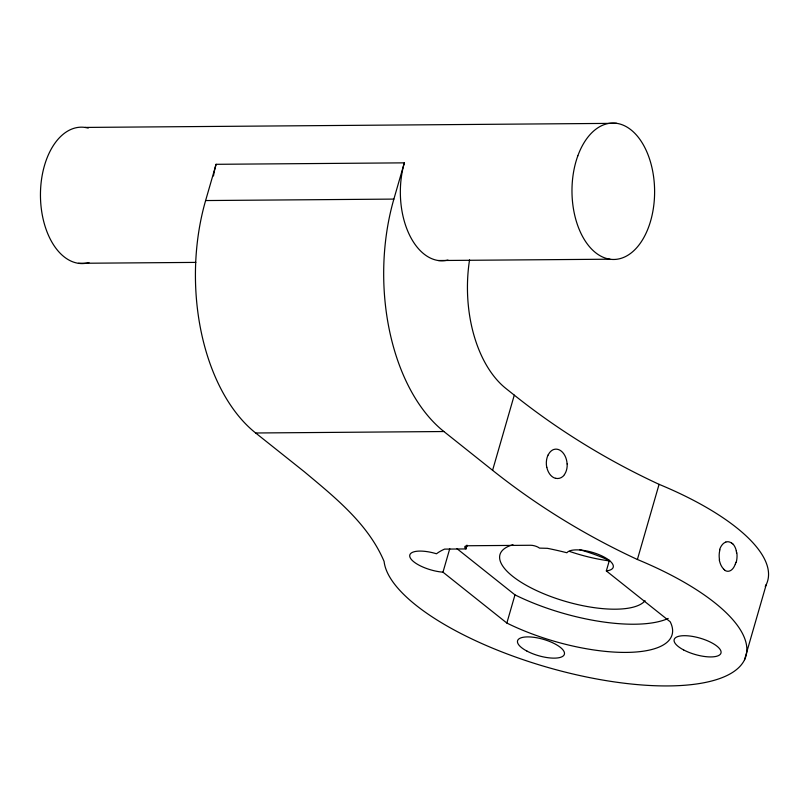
<?xml version="1.0" encoding="UTF-8"?>
<svg xmlns="http://www.w3.org/2000/svg" width="809" height="809" viewBox="0 0 809 809"><rect width="100%" height="100%" fill="white"/><g stroke="black" fill="none" stroke-linecap="round" stroke-linejoin="round"><path stroke-width="1.21" d="M255.654 432.987L443.908 431.531L492.59 470.312C537.034 505.726 585.827 535.619 637.391 559.494A187.91 65.812 16.1 0 1 740.862 665.362A187.91 65.812 16.1 0 1 545.893 666.869A187.91 65.812 16.1 0 1 384.103 561.446C368.196 523.787 334.865 497.323 304.336 471.758L255.654 432.987A173.996 105.413 89.6 0 1 205.617 200.551L216.084 164.308L404.338 162.852A68.209 41.32 89.6 0 0 408.535 232.911A68.209 41.32 89.6 0 0 447.984 260.073M443.908 431.531A173.996 105.413 89.6 0 1 393.872 199.095L404.338 162.852M467.208 545.418L465.863 548.684A6.624 2.316 16.1 0 1 467.501 545.751L530.623 545.266A6.624 2.316 16.1 0 1 539.522 548.118L547.4 548.32A142.333 49.845 16.1 0 1 566.907 552.759A24.361 8.535 16.1 0 1 601.299 555.652A24.361 8.535 16.1 0 1 606.335 570.921L670.206 621.787A111.015 38.883 16.1 0 1 626.166 652.408A111.015 38.883 16.1 0 1 506.849 623.051L442.978 572.175L449.753 548.694M465.863 548.684L466.874 545.155M492.59 470.312L514.281 395.146L505.989 388.542A111.359 67.46 89.6 0 1 469.554 259.831M506.849 623.051L514.979 594.868L457.004 548.694M606.335 570.921L609.389 560.354M637.391 559.494L659.082 484.338C607.529 460.452 558.726 430.56 514.281 395.146M744.543 659.76L766.244 584.594M719.616 550.049L719.808 549.432M548.118 454.941L548.027 455.133A14.724 10.224 85.5 0 0 546.732 467.289M564.389 474.59L564.955 473.73A14.693 10.557 83.4 0 0 567.19 464.457L567.16 463.962M85.097 127.428L616.64 123.332M205.617 200.551L393.872 199.095M78.443 263.299L195.818 262.399M438.336 260.528L609.986 259.204M466.186 548.937L444.566 549.109A142.333 49.845 16.1 0 0 436.496 553.771A24.361 8.535 16.1 0 0 409.941 557.128A24.361 8.535 16.1 0 0 442.978 572.175M555.561 478.321L554.822 478.109A14.764 10.487 86.5 0 1 548.684 472.426A14.734 10.396 86 0 1 546.833 467.238M645.086 600.733A76.552 26.808 16.1 0 1 542.536 593.25A76.552 26.808 16.1 0 1 512.987 544.71M579.649 549.685A76.552 26.808 16.1 0 1 609.703 560.667M609.137 560.87A76.552 26.808 16.1 0 1 569.526 551.404M719.525 559.838A14.795 9.243 87 0 1 719.798 550.332M668.194 618.45A111.015 38.883 16.1 0 1 514.979 594.868M659.082 484.338A187.91 65.812 16.1 0 1 765.233 586.474M564.48 474.721A14.764 10.568 83.7 0 1 555.621 478.281M548.168 454.992A14.734 10.082 85.5 0 1 552.8 449.905A14.734 10.183 84.2 0 1 553.69 449.521A14.764 10.214 83.8 0 1 567.099 463.962M719.737 549.372A14.714 9.708 87 0 1 722.457 544.477A14.997 9.698 88.3 0 1 724.48 542.748A14.34 9.132 -89.9 0 1 725.774 542.141M725.764 542.04A14.825 9.384 -88.7 0 1 731.548 543.061M731.589 542.93A14.269 9.02 -85.2 0 1 732.721 543.891M732.752 543.83A14.714 9.293 -85.4 0 1 735.3 547.764A14.987 9.273 -86.7 0 1 736.311 550.919M736.271 550.949A14.34 8.606 -87.7 0 1 736.605 552.962M736.857 552.86A14.825 8.707 -88.1 0 1 736.18 562.437M735.947 562.265A14.269 7.827 -88.1 0 1 735.371 564.136M735.29 564.045A14.724 8.09 -88.2 0 1 733.065 568.322A14.987 8.464 -89.4 0 1 731.285 570.072A14.34 8.242 89 0 1 730.153 570.76A14.825 8.586 87.9 0 1 724.672 570.214M724.712 570.021A14.269 8.232 84.5 0 1 723.57 569.061M723.59 568.97A14.724 8.505 84.7 0 1 720.91 565.036A14.997 8.889 85.9 0 1 719.777 561.891A14.34 8.768 86.7 0 1 719.272 559.929M213.485 175.947A68.209 41.32 89.6 0 1 216.084 164.308M88.99 262.612A68.209 41.32 89.6 0 1 40.45 195.434A68.209 41.32 89.6 0 1 88.252 128.095M683.625 649.93A24.361 8.535 16.1 0 0 720.95 653.156A24.361 8.535 16.1 0 0 688.156 635.854A24.361 8.535 16.1 0 0 683.625 649.93M527.013 651.134A24.361 8.535 16.1 0 0 564.348 654.36A24.361 8.535 16.1 0 0 531.543 637.057A24.361 8.535 16.1 0 0 527.013 651.134M577.828 155.834A68.209 41.32 89.6 0 0 612.706 259.456A68.209 41.32 89.6 0 0 649.394 158.524A68.209 41.32 89.6 0 0 577.828 155.834"/></g></svg>
